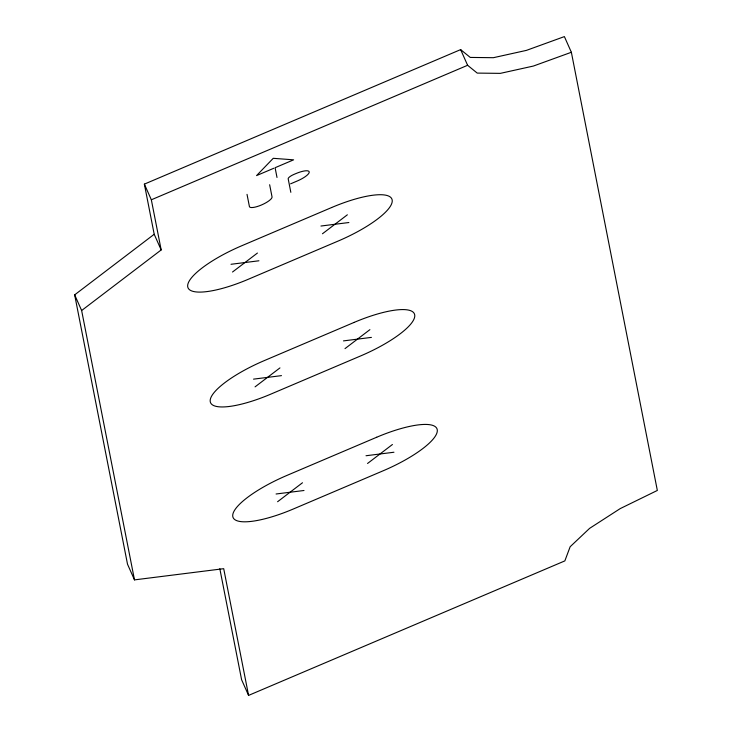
<?xml version="1.0" encoding="UTF-8"?>
<svg xmlns="http://www.w3.org/2000/svg" width="732" height="732" viewBox="0 0 732 732"><rect width="100%" height="100%" fill="white"/><g stroke="black" fill="none" stroke-linecap="round" stroke-linejoin="round"><path stroke-width="1.1" d="M248.569 695.4L223.708 568.682L134.487 579.881L127.514 564.207L74.664 294.85L154.205 234.267L144.369 184.125L460.638 49.611L470.264 57.425L493.368 57.7L526.418 50.38L564.39 36.6L571.363 52.274L657.336 490.449L620.214 508.603L589.599 528.367L570.155 546.731L564.848 560.895L248.569 695.4L241.606 679.726L219.82 568.709M134.487 579.881L81.636 310.524L161.177 249.941L151.341 199.79L144.369 184.125M232.52 272.011L257.426 253.052M322.464 233.764L347.361 214.796M255.056 386.871L279.953 367.903M345.001 348.624L369.898 329.656M277.593 501.731L302.49 482.763M367.537 463.475L392.434 444.507M151.341 199.79L467.611 65.285L477.237 73.099L500.331 73.365L533.39 66.054L571.363 52.274M273.786 168.269L256.566 175.589L273.246 158.313L293.614 159.832L275.095 167.71L277.007 177.464M290.586 183.833L297.329 180.96A13.725 3.669 -24 0 0 309.215 171.91A13.725 3.669 -24 0 0 295.884 173.585L293.962 174.399A6.679 1.784 -24 0 0 288.179 178.8L290.833 192.324M320.945 226.032L348.88 222.528M231.001 264.289L258.936 260.784M343.482 340.892L371.417 337.388M253.537 379.139L281.472 375.635M366.018 455.743L393.953 452.239M276.074 493.999L304.009 490.495M460.638 49.611L467.611 65.285M154.205 234.267L161.177 249.941M74.664 294.85L81.636 310.524M269.651 184.739L272.039 196.908A12.316 3.294 -24 0 1 261.37 205.024A12.316 3.294 -24 0 1 249.411 206.525L247.023 194.355M331.633 207.531L241.688 245.778A62.302 16.671 -24 0 0 187.74 286.871A62.302 16.671 -24 0 0 248.258 279.285L338.202 241.029A62.302 16.671 -24 0 0 392.151 199.937A62.302 16.671 -24 0 0 331.633 207.531M354.16 322.391L264.215 360.638A62.302 16.671 -24 0 0 210.267 401.731A62.302 16.671 -24 0 0 270.794 394.136L360.739 355.889A62.302 16.671 -24 0 0 414.687 314.797A62.302 16.671 -24 0 0 354.16 322.391M376.696 437.242L286.752 475.498A62.302 16.671 -24 0 0 232.803 516.591A62.302 16.671 -24 0 0 293.331 508.996L383.266 470.74A62.302 16.671 -24 0 0 437.224 429.647A62.302 16.671 -24 0 0 376.696 437.242"/></g></svg>
